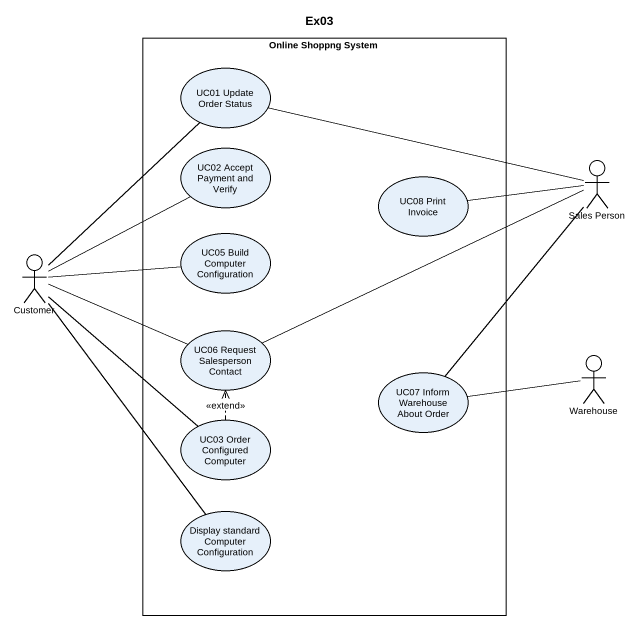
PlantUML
@startuml
title Ex03
rectangle "Online Shoppng System" as Online_Shoppng_System {
  usecase "UC01 Update Order Status" as UC01_Update_Order_Status
  usecase "UC02 Accept Payment and Verify" as UC02_Accept_Payment_and
  usecase "UC08 Print Invoice" as UC08_Print_Invoice
  usecase "UC05 Build Computer Configuration" as UC05_Build_Computer
  usecase "UC06 Request Salesperson Contact" as UC06_Request_Salesperson
  usecase "UC07 Inform Warehouse About Order" as UC07_Inform_Warehouse_About
  usecase "UC03 Order Configured Computer" as UC03_Order_Configured
  usecase "Display standard Computer Configuration" as Display_standard_Computer
}
actor "Sales Person" as Sales_Person
actor Customer
actor Warehouse
Sales_Person -left- UC01_Update_Order_Status
Sales_Person -left- UC08_Print_Invoice
Sales_Person -left- UC06_Request_Salesperson
Sales_Person -- UC07_Inform_Warehouse_About
Customer -up- UC01_Update_Order_Status
Customer -up- UC02_Accept_Payment_and
Customer -right- UC05_Build_Computer
Customer -right- UC06_Request_Salesperson
Customer -- UC03_Order_Configured
Customer -- Display_standard_Computer
UC07_Inform_Warehouse_About -right- Warehouse
UC03_Order_Configured .up.> UC06_Request_Salesperson : <<extend>>
@enduml
